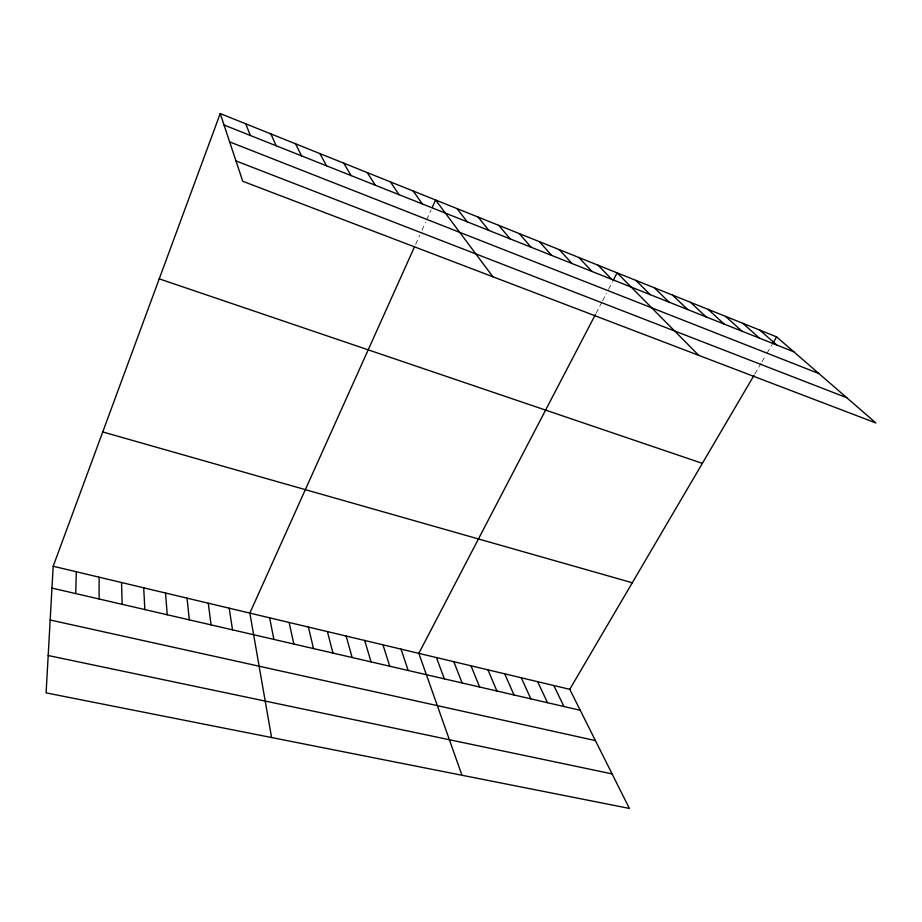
<?xml version="1.0" encoding="UTF-8"?>
<svg xmlns="http://www.w3.org/2000/svg" width="922" height="922" viewBox="0 0 922 922"><rect width="100%" height="100%" fill="white"/><g stroke="black" fill="none" stroke-linecap="round" stroke-linejoin="round"><path stroke-width="0.69" stroke-dasharray="4.61 3.46" d="M415.626 244.365L419.706 235.294M422.034 230.12L425.526 222.34M426.644 219.862L431.104 209.928M595.992 313.399L601.893 302.082M602.55 300.826L606.492 293.277M608.485 289.439L612.473 281.786M754.715 374.159L761.238 363.038M761.964 361.804L765.583 355.627M766.966 353.287L771.783 345.07"/><path stroke-width="1.38" d="M75.708 593.572L76.307 571.755M53.188 566.246L46.1 692.871L629.38 808.421L569.738 689.322L53.188 566.246L220.22 113.579L776.601 336.864L875.9 422.979L242.74 181.277L220.22 113.579M414.474 246.912L249.85 613.095L271.587 737.542M432.222 207.45L435.564 200.005L492.89 276.773M595.347 314.644L418.83 653.364L461.957 775.252M613.13 280.519L617.118 272.866L698.738 355.35M569.738 689.322L754 375.381M772.475 343.906L776.601 336.864M48.198 655.519L612.093 773.892M50.18 619.999L595.416 740.597M51.966 588.086L580.238 710.286M102.745 431.945L632.285 582.762M159.229 278.847L702.357 463.363M235.974 160.935L846.753 397.705M229.636 141.884L818.932 373.571M224.011 125L793.83 351.812M759.843 330.134L776.762 345.012M742.855 323.322L759.463 338.132M725.637 316.407L741.91 331.136M708.177 309.4L724.116 324.06M690.474 302.301L706.056 316.868M672.53 295.098L687.743 309.585M654.32 287.791L669.165 302.185M635.857 280.38L650.31 294.683M598.113 265.236L611.759 279.331M578.843 257.503L592.051 271.494M559.274 249.643L572.043 263.531M539.416 241.679L551.725 255.44M519.27 233.589L531.107 247.234M498.814 225.383L510.166 238.902M478.057 217.05L488.891 230.431M456.978 208.591L467.293 221.833M413.171 191.015L422.368 203.958M390.409 181.876L399.019 194.657M367.279 172.598L375.266 185.207M343.768 163.159L351.121 175.595M319.876 153.571L326.561 165.822M295.582 143.832L301.586 155.876M553.776 685.519L563.987 706.529M537.618 681.669L547.518 702.714M521.264 677.762L530.865 698.864M270.884 133.909L276.174 145.768M504.714 673.821L513.992 694.958M487.957 669.833L496.912 691.004M470.992 665.788L479.613 687.005M245.759 123.836L250.323 135.476M453.831 661.696L462.095 682.948M436.44 657.559L444.346 678.846M401.012 649.111L408.181 670.478M382.953 644.812L389.741 666.214M364.674 640.456L371.059 661.892M346.153 636.042L352.135 657.524M327.391 631.57L332.957 653.087M308.386 627.041L313.526 648.592M289.128 622.454L293.83 644.029M269.627 617.809L273.869 639.419M229.209 608.186L232.494 629.841M208.28 603.195L211.057 624.886M187.051 598.136L189.31 619.849M165.534 593.007L167.239 614.755M143.705 587.81L144.858 609.569M121.554 582.531L122.153 604.313M99.103 577.184L99.103 598.989"/></g></svg>
